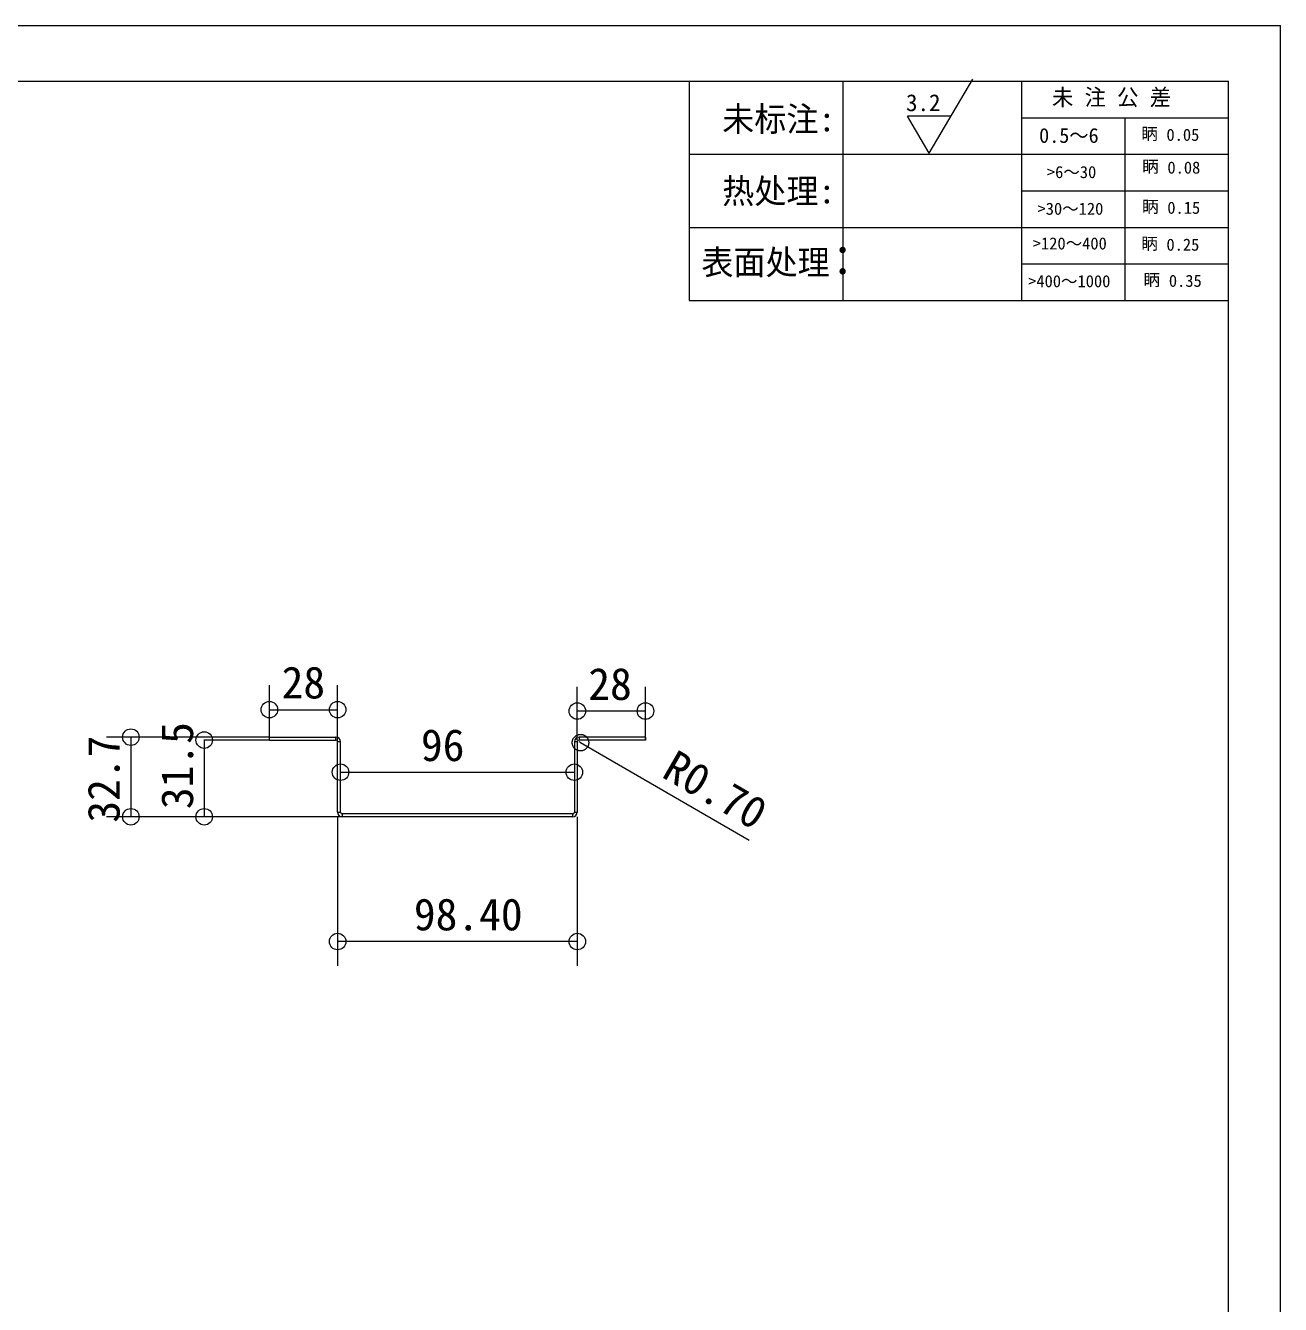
# Model space of a CAD drawing. Header units: millimetres. Extents: x -3862 to 6257, y -4684 to -2127.
# Drawn here: x 3784 to 4299, y -4159 to -3634 of the extents above; entities that cross this region are included whole.
import ezdxf

# ---------------------------------------------------------------- set-up
doc = ezdxf.new("R2010")
doc.units = ezdxf.units.MM
for name, color, linetype in [('10', 16, 'Continuous'), ('11', 7, 'Continuous'), ('12', 7, 'Continuous'), ('6', 7, 'Continuous')]:
    doc.layers.add(name, color=color, linetype=linetype)

# ---------------------------------------------------------------- blocks, each defined once
blk = doc.blocks.new('*D450')
at = {"layer": '11', "color": 7, "linetype": 'Continuous', "lineweight": 13, "ltscale": 2, "insert": (238.38, 154.59), "char_height": 2.625, "attachment_point": 7}
blk.add_mtext('{ 28 }', dxfattribs=at)
blk = doc.blocks.new('*D451')
at = {"layer": '11', "color": 7, "linetype": 'Continuous', "lineweight": 13, "ltscale": 2, "insert": (207.76, 143.88), "char_height": 2.625, "attachment_point": 7, "rotation": 90}
blk.add_mtext('{ 31.5 }', dxfattribs=at)
blk = doc.blocks.new('*D452')
at = {"layer": '11', "color": 7, "linetype": 'Continuous', "lineweight": 13, "ltscale": 2, "insert": (224.06, 135.67), "char_height": 2.625, "attachment_point": 7}
blk.add_mtext('{ 98.40 }', dxfattribs=at)
blk = doc.blocks.new('*D453')
at = {"layer": '11', "color": 7, "linetype": 'Continuous', "lineweight": 13, "ltscale": 2, "insert": (244.51, 149.21), "char_height": 2.625, "attachment_point": 7, "rotation": 330}
blk.add_mtext('{ R0.70 }', dxfattribs=at)
blk = doc.blocks.new('*D454')
at = {"layer": '11', "color": 7, "linetype": 'Continuous', "lineweight": 13, "ltscale": 2, "insert": (201.73, 142.77), "char_height": 2.625, "attachment_point": 7, "rotation": 90}
blk.add_mtext('{ 32.7 }', dxfattribs=at)
blk = doc.blocks.new('*D455')
at = {"layer": '11', "color": 7, "linetype": 'Continuous', "lineweight": 13, "ltscale": 2, "insert": (224.64, 149.57), "char_height": 2.625, "attachment_point": 7}
blk.add_mtext('{ 96 }', dxfattribs=at)
blk = doc.blocks.new('*D456')
at = {"layer": '11', "color": 7, "linetype": 'Continuous', "lineweight": 13, "ltscale": 2, "insert": (213.2, 154.71), "char_height": 2.625, "attachment_point": 7}
blk.add_mtext('{ 28 }', dxfattribs=at)
blk = doc.blocks.new('*D457')
at = {"layer": '10', "color": 16, "linetype": 'Continuous', "lineweight": 13, "ltscale": 2, "insert": (266.25, 202.95), "char_height": 1.3891, "attachment_point": 7}
blk.add_mtext('{\\fSIMSUN|b0|i0|c0|p49;3.2}', dxfattribs=at)
blk = doc.blocks.new('*D458')
at = {"layer": '10', "color": 7, "linetype": 'Continuous', "lineweight": 13, "ltscale": 2, "insert": (285.57, 200.52), "char_height": 0.9922, "attachment_point": 7}
blk.add_mtext('{\\fSIMSUN|b0|i0|c0|p49;眪', dxfattribs=at)
blk = doc.blocks.new('*D459')
at = {"layer": '10', "color": 5, "linetype": 'Continuous', "lineweight": 13, "ltscale": 2, "insert": (286.96, 200.52), "char_height": 0.9922, "attachment_point": 7}
blk.add_mtext('{\\fSIMSUN|b0|i0|c0|p49; 0.05}', dxfattribs=at)
blk = doc.blocks.new('*D460')
at = {"layer": '10', "color": 7, "linetype": 'Continuous', "lineweight": 13, "ltscale": 2, "insert": (285.65, 197.83), "char_height": 0.9922, "attachment_point": 7}
blk.add_mtext('{\\fSIMSUN|b0|i0|c0|p49;眪', dxfattribs=at)
blk = doc.blocks.new('*D461')
at = {"layer": '10', "color": 7, "linetype": 'Continuous', "lineweight": 13, "ltscale": 2, "insert": (287.04, 197.83), "char_height": 0.9922, "attachment_point": 7}
blk.add_mtext('{\\fSIMSUN|b0|i0|c0|p49; 0.08}', dxfattribs=at)
blk = doc.blocks.new('*D462')
at = {"layer": '10', "color": 7, "linetype": 'Continuous', "lineweight": 13, "ltscale": 2, "insert": (285.64, 194.53), "char_height": 0.9922, "attachment_point": 7}
blk.add_mtext('{\\fSIMSUN|b0|i0|c0|p49;眪', dxfattribs=at)
blk = doc.blocks.new('*D463')
at = {"layer": '10', "color": 7, "linetype": 'Continuous', "lineweight": 13, "ltscale": 2, "insert": (287.03, 194.53), "char_height": 0.9922, "attachment_point": 7}
blk.add_mtext('{\\fSIMSUN|b0|i0|c0|p49; 0.15}', dxfattribs=at)
blk = doc.blocks.new('*D464')
at = {"layer": '10', "color": 7, "linetype": 'Continuous', "lineweight": 13, "ltscale": 2, "insert": (285.57, 191.5), "char_height": 0.9922, "attachment_point": 7}
blk.add_mtext('{\\fSIMSUN|b0|i0|c0|p49;眪', dxfattribs=at)
blk = doc.blocks.new('*D465')
at = {"layer": '10', "color": 7, "linetype": 'Continuous', "lineweight": 13, "ltscale": 2, "insert": (286.96, 191.5), "char_height": 0.9922, "attachment_point": 7}
blk.add_mtext('{\\fSIMSUN|b0|i0|c0|p49; 0.25}', dxfattribs=at)
blk = doc.blocks.new('*D466')
at = {"layer": '10', "color": 7, "linetype": 'Continuous', "lineweight": 13, "ltscale": 2, "insert": (285.76, 188.53), "char_height": 0.9922, "attachment_point": 7}
blk.add_mtext('{\\fSIMSUN|b0|i0|c0|p49;眪', dxfattribs=at)
blk = doc.blocks.new('*D467')
at = {"layer": '10', "color": 7, "linetype": 'Continuous', "lineweight": 13, "ltscale": 2, "insert": (287.16, 188.53), "char_height": 0.9922, "attachment_point": 7}
blk.add_mtext('{\\fSIMSUN|b0|i0|c0|p49; 0.35}', dxfattribs=at)
blk = doc.blocks.new('*D481')
at = {"layer": '10', "color": 7, "linetype": 'Continuous', "lineweight": 13, "ltscale": 2, "insert": (251.16, 201.09), "char_height": 2.027, "attachment_point": 7}
blk.add_mtext('{未标注:}', dxfattribs=at)
blk = doc.blocks.new('*D482')
at = {"layer": '10', "color": 7, "linetype": 'Continuous', "lineweight": 13, "ltscale": 2, "insert": (251.16, 195.17), "char_height": 2.027, "attachment_point": 7}
blk.add_mtext('{热处理:}', dxfattribs=at)
blk = doc.blocks.new('*D483')
at = {"layer": '10', "color": 7, "linetype": 'Continuous', "lineweight": 13, "ltscale": 2, "insert": (249.45, 189.33), "char_height": 2.027, "attachment_point": 7}
blk.add_mtext('{表面处理}', dxfattribs=at)
blk = doc.blocks.new('*D484')
at = {"layer": '10', "color": 7, "linetype": 'Continuous', "lineweight": 13, "ltscale": 2, "insert": (259.34, 189.36), "char_height": 2.625, "attachment_point": 7}
blk.add_mtext('{：}', dxfattribs=at)
blk = doc.blocks.new('*D485')
at = {"layer": '10', "color": 7, "linetype": 'Continuous', "lineweight": 13, "ltscale": 2, "insert": (278.24, 203.29), "char_height": 1.35, "attachment_point": 7}
blk.add_mtext('{未 注 公 差}', dxfattribs=at)
blk = doc.blocks.new('*D486')
at = {"layer": '10', "color": 7, "linetype": 'Continuous', "lineweight": 13, "ltscale": 2, "insert": (277.18, 200.35), "char_height": 1.216, "attachment_point": 7}
blk.add_mtext('{0.5～6}', dxfattribs=at)
blk = doc.blocks.new('*D488')
at = {"layer": '10', "color": 7, "linetype": 'Continuous', "lineweight": 13, "ltscale": 2, "insert": (277.82, 197.46), "char_height": 0.9922, "attachment_point": 7}
blk.add_mtext('{\\fSIMSUN|b0|i0|c0|p49;>6～30}', dxfattribs=at)
blk = doc.blocks.new('*D489')
at = {"layer": '10', "color": 7, "linetype": 'Continuous', "lineweight": 13, "ltscale": 2, "insert": (277.05, 194.45), "char_height": 0.9922, "attachment_point": 7}
blk.add_mtext('{\\fSIMSUN|b0|i0|c0|p49;>30～120}', dxfattribs=at)
blk = doc.blocks.new('*D490')
at = {"layer": '10', "color": 7, "linetype": 'Continuous', "lineweight": 13, "ltscale": 2, "insert": (276.66, 191.6), "char_height": 0.9922, "attachment_point": 7}
blk.add_mtext('{\\fSIMSUN|b0|i0|c0|p49;>120～400}', dxfattribs=at)
blk = doc.blocks.new('*D491')
at = {"layer": '10', "color": 7, "linetype": 'Continuous', "lineweight": 13, "ltscale": 2, "insert": (276.28, 188.5), "char_height": 0.9922, "attachment_point": 7}
blk.add_mtext('{\\fSIMSUN|b0|i0|c0|p49;>400～1000}', dxfattribs=at)

msp = doc.modelspace()

# ---------------------------------------------------------------- linework, layer by layer
at = {"layer": '11', "color": 7, "linetype": 'Continuous', "lineweight": 18, "ltscale": 2}
for p, q in [((3883.661, -3925.729), (3883.661, -3904.449)), ((3911.661, -3927.629), (3911.661, -3904.449)), ((4010.061, -3926.929), (4010.061, -3905.02)), ((4038.061, -3926.929), (4038.061, -3905.02)), ((3883.661, -3914.449), (3911.661, -3914.449)), ((4038.061, -3915.02), (4010.061, -3915.02)), ((3883.661, -3925.729), (3816.781, -3925.729)), ((3826.781, -3925.729), (3826.781, -3958.429)), ((3883.661, -3926.929), (3856.705, -3926.929)), ((3856.907, -3926.929), (3856.907, -3958.429)), ((4011.367, -3927.979), (4010.761, -3927.629)), ((4011.367, -3927.979), (4080.659, -3967.985)), ((3912.861, -3940.106), (4008.861, -3940.106)), ((3913.561, -3958.429), (3816.781, -3958.429)), ((3913.561, -3958.429), (3856.547, -3958.429)), ((3911.661, -3958.429), (3911.661, -4019.629)), ((4010.061, -3958.429), (4010.061, -4019.629)), ((4010.061, -4009.629), (3911.661, -4009.629))]:
    msp.add_line(p, q, dxfattribs=at)
at = {"layer": '11', "color": 7, "linetype": 'Continuous', "lineweight": 25, "ltscale": 2}
for p, q in [((3883.661, -3926.929), (3883.661, -3925.729)), ((3883.661, -3925.729), (3910.961, -3925.729)), ((3883.661, -3926.929), (3910.961, -3926.929)), ((3910.961, -3926.929), (3910.961, -3925.729)), ((4010.761, -3925.729), (4010.761, -3926.929)), ((4038.061, -3925.729), (4010.761, -3925.729)), ((4038.061, -3926.929), (4010.761, -3926.929)), ((4038.061, -3925.729), (4038.061, -3926.929)), ((3912.861, -3927.629), (3911.661, -3927.629)), ((3911.661, -3956.529), (3911.661, -3927.629)), ((3912.861, -3956.529), (3912.861, -3927.629)), ((4008.861, -3927.629), (4008.861, -3956.529)), ((4010.061, -3927.629), (4008.861, -3927.629)), ((4010.061, -3927.629), (4010.061, -3956.529)), ((3911.661, -3956.529), (3912.861, -3956.529)), ((3913.561, -3957.229), (3913.561, -3958.429)), ((4008.161, -3957.229), (3913.561, -3957.229)), ((4008.161, -3958.429), (3913.561, -3958.429)), ((4008.161, -3958.429), (4008.161, -3957.229)), ((4008.861, -3956.529), (4010.061, -3956.529))]:
    msp.add_line(p, q, dxfattribs=at)
at = {"layer": '11', "color": 7, "linetype": 'Continuous', "lineweight": 18, "ltscale": 2}
msp.add_lwpolyline([(4008.433, -3926.285), (4008.529, -3926.129), (4008.633, -3925.978), (4008.745, -3925.833), (4008.865, -3925.694), (4008.993, -3925.562), (4009.127, -3925.437), (4009.268, -3925.319), (4009.415, -3925.21), (4009.568, -3925.108), (4009.726, -3925.015), (4009.889, -3924.93), (4010.056, -3924.855), (4010.227, -3924.788), (4010.402, -3924.731), (4010.579, -3924.684), (4010.759, -3924.646), (4010.94, -3924.618), (4011.123, -3924.6), (4011.306, -3924.592), (4011.489, -3924.593), (4011.672, -3924.605), (4011.855, -3924.626), (4012.036, -3924.658), (4012.214, -3924.699), (4012.391, -3924.749), (4012.564, -3924.809), (4012.734, -3924.879), (4012.9, -3924.957), (4013.061, -3925.045), (4013.218, -3925.141), (4013.369, -3925.245), (4013.514, -3925.358), (4013.652, -3925.478), (4013.784, -3925.605), (4013.909, -3925.739), (4014.027, -3925.88), (4014.137, -3926.027), (4014.238, -3926.18), (4014.332, -3926.338), (4014.416, -3926.501), (4014.492, -3926.669), (4014.558, -3926.84), (4014.615, -3927.014), (4014.662, -3927.191), (4014.7, -3927.371), (4014.728, -3927.552), (4014.747, -3927.735), (4014.755, -3927.918), (4014.753, -3928.102), (4014.742, -3928.285), (4014.72, -3928.467), (4014.689, -3928.648), (4014.648, -3928.827), (4014.597, -3929.003), (4014.537, -3929.176), (4014.467, -3929.346), (4014.389, -3929.512), (4014.301, -3929.673), (4014.205, -3929.83), (4014.101, -3929.981), (4013.989, -3930.126), (4013.869, -3930.265), (4013.741, -3930.397), (4013.607, -3930.522), (4013.466, -3930.639), (4013.319, -3930.749), (4013.166, -3930.851), (4013.008, -3930.944), (4012.845, -3931.028), (4012.678, -3931.104), (4012.507, -3931.17), (4012.332, -3931.227), (4012.155, -3931.275), (4011.975, -3931.313), (4011.794, -3931.341), (4011.612, -3931.359), (4011.428, -3931.367), (4011.245, -3931.365), (4011.062, -3931.354), (4010.879, -3931.332), (4010.698, -3931.301), (4010.52, -3931.26), (4010.343, -3931.209), (4010.17, -3931.149), (4010, -3931.08), (4009.834, -3931.001), (4009.673, -3930.914), (4009.516, -3930.818), (4009.365, -3930.713), (4009.22, -3930.601), (4009.082, -3930.481), (4008.95, -3930.354), (4008.825, -3930.219), (4008.707, -3930.078), (4008.597, -3929.931), (4008.496, -3929.778), (4008.402, -3929.62), (4008.318, -3929.457), (4008.242, -3929.29), (4008.176, -3929.119), (4008.119, -3928.945), (4008.072, -3928.767), (4008.034, -3928.588), (4008.006, -3928.406), (4007.987, -3928.224), (4007.979, -3928.04), (4007.981, -3927.857), (4007.992, -3927.674), (4008.014, -3927.492), (4008.045, -3927.311), (4008.086, -3927.132), (4008.137, -3926.956), (4008.197, -3926.782), (4008.267, -3926.612), (4008.345, -3926.446), (4008.433, -3926.285)], dxfattribs=at)
for centre in [(3883.661, -3914.449), (3911.661, -3914.449), (4010.061, -3915.02), (4038.061, -3915.02), (3826.781, -3925.729), (3856.907, -3926.929), (3912.861, -3940.106), (4008.861, -3940.106), (3826.781, -3958.429), (3856.907, -3958.429), (3911.661, -4009.629), (4010.061, -4009.629)]:
    msp.add_circle(centre, 3.388, dxfattribs=at)
at = {"layer": '11', "color": 7, "linetype": 'Continuous', "lineweight": 25, "ltscale": 2}
for centre, radius, start, end in [((3910.961, -3927.629), 1.9, 0, 90), ((3910.961, -3927.629), 0.7, 0, 90), ((4010.761, -3927.629), 1.9, 90, 180), ((4010.761, -3927.629), 0.7, 90, 180), ((3913.561, -3956.529), 1.9, 180, 270), ((3913.561, -3956.529), 0.7, 180, 270), ((4008.161, -3956.529), 0.7, 270, 0), ((4008.161, -3956.529), 1.9, 270, 0)]:
    msp.add_arc(centre, radius, start, end, dxfattribs=at)
at = {"layer": '12', "color": 7, "linetype": 'Continuous', "lineweight": 18, "ltscale": 2}
for p, q in [((4154.556, -3685.975), (4172.439, -3655.66)), ((4154.556, -3685.975), (4145.614, -3670.817)), ((4163.497, -3670.817), (4145.614, -3670.817))]:
    msp.add_line(p, q, dxfattribs=at)
at = {"layer": '6', "color": 7, "linetype": 'Continuous', "lineweight": 18, "ltscale": 2}
for p, q in [((2813.714, -3633.605), (4298.714, -3633.605)), ((4298.714, -4683.605), (4298.714, -3633.605)), ((4055.922, -3656.452), (4055.922, -3746.452)), ((4119.021, -3656.452), (4119.021, -3746.452)), ((4192.378, -3656.452), (4192.378, -3746.452)), ((4192.378, -3671.452), (4277.378, -3671.452)), ((4234.878, -3671.452), (4234.878, -3746.452)), ((4055.922, -3686.452), (4277.378, -3686.452)), ((4192.378, -3701.452), (4277.378, -3701.452)), ((4055.922, -3716.452), (4277.378, -3716.452)), ((4192.378, -3731.452), (4277.378, -3731.452)), ((4055.922, -3746.452), (4277.378, -3746.452))]:
    msp.add_line(p, q, dxfattribs=at)
at = {"layer": '6', "color": 7, "linetype": 'Continuous', "lineweight": 25, "ltscale": 2}
for p in [(2942.378, -3656.452), (4277.378, -4651.452)]:
    msp.add_line(p, (4277.378, -3656.452), dxfattribs=at)

# ---------------------------------------------------------------- block references
at = {"layer": '10', "color": 7, "xscale": 5, "yscale": 5, "zscale": 5}
for name in ['*D485', '*D481', '*D486', '*D458', '*D460', '*D461', '*D482', '*D488', '*D489', '*D462', '*D463', '*D490', '*D464', '*D465', '*D483', '*D484', '*D491', '*D466', '*D467']:
    msp.add_blockref(name, (2813.747, -4683.602), dxfattribs=at)
at = {"layer": '10', "color": 16, "xscale": 5, "yscale": 5, "zscale": 5}
msp.add_blockref('*D457', (2813.747, -4683.602), dxfattribs=at)
at = {"layer": '10', "color": 5, "xscale": 5, "yscale": 5, "zscale": 5}
msp.add_blockref('*D459', (2813.747, -4683.602), dxfattribs=at)
at = {"layer": '11', "color": 7, "xscale": 5, "yscale": 5, "zscale": 5}
for name in ['*D456', '*D450', '*D451', '*D454', '*D455', '*D453', '*D452']:
    msp.add_blockref(name, (2813.747, -4683.602), dxfattribs=at)

doc.saveas('drawing.dxf')
